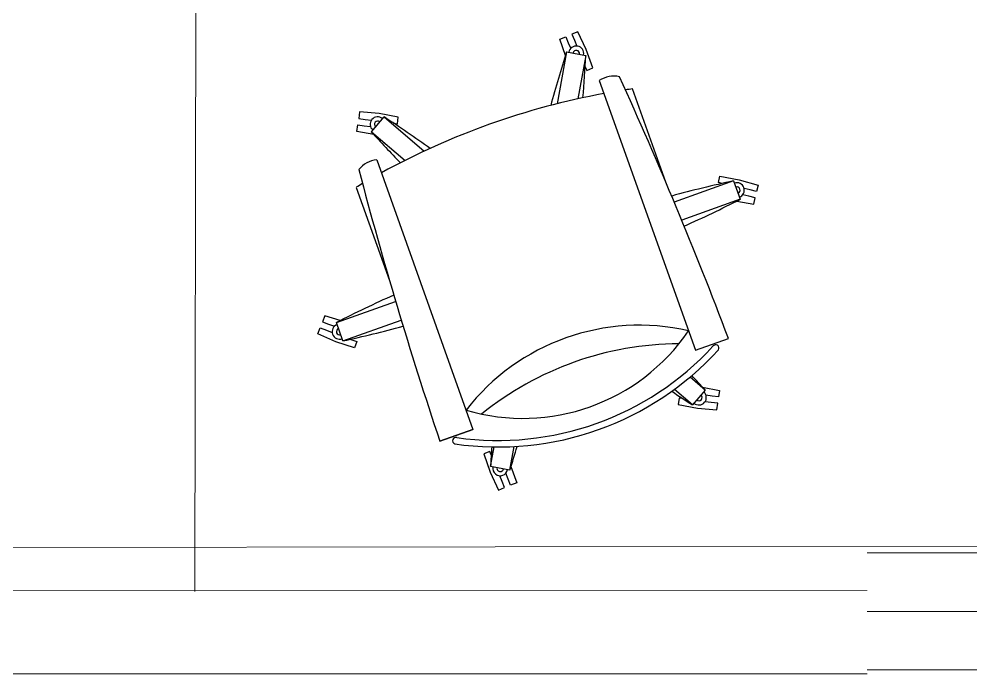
# Model space of a CAD drawing. Header units: inches. Extents: x 164.3 to 247.9, y 15.6 to 56.7.
# Drawn here: x 237.135 to 238.338, y 48.424 to 49.259 of the extents above; entities that cross this region are included whole.
import ezdxf

# ---------------------------------------------------------------- set-up
doc = ezdxf.new("R2010")
doc.units = ezdxf.units.IN
doc.header["$MEASUREMENT"] = 0
doc.set_wipeout_variables(frame=1)
doc.layers.get('0').update_dxf_attribs({"lineweight": 0})
for name, color, linetype, lineweight in [('WALL 1 100', 250, 'Continuous', 9), ('окно', 7, 'Continuous', 9), ('провода', 1, 'Continuous', 5)]:
    doc.layers.add(name, color=color, linetype=linetype, lineweight=lineweight)

# ---------------------------------------------------------------- blocks, each defined once
blk = doc.blocks.new('*U37')
blk.add_wipeout([(-69.25, 69.81), (69.25, 69.81), (69.25, -5), (-69.25, -5)]).dxf.layer = 'окно'
at = {"layer": 'окно'}
for p, q in [((-69.25, 64.81), (69.25, 64.81)), ((-69.25, 32.41), (69.25, 32.41)), ((-69.25, 0), (69.25, 0))]:
    blk.add_line(p, q, dxfattribs=at)

msp = doc.modelspace()

# ---------------------------------------------------------------- linework, layer by layer
at = {"color": 7, "linetype": 'ByBlock', "lineweight": -2}
for p, q in [((237.8413, 49.2426), (237.8337, 49.2395)), ((237.8337, 49.2395), (237.8368, 49.2319)), ((237.8518, 49.2202), (237.8413, 49.2426)), ((237.8184, 49.2333), (237.826, 49.2364)), ((237.8256, 49.2128), (237.8184, 49.2333)), ((237.826, 49.2364), (237.8291, 49.2288)), ((237.8291, 49.2288), (237.8322, 49.2214)), ((237.8368, 49.2319), (237.8398, 49.2245)), ((237.827, 49.2173), (237.815, 49.1515)), ((237.827, 49.2173), (237.8514, 49.2128)), ((237.86, 49.1969), (237.8518, 49.2202)), ((237.8514, 49.2128), (237.8413, 49.1577)), ((237.8505, 49.1982), (237.8524, 49.1937)), ((237.8524, 49.1937), (237.86, 49.1969)), ((237.8683, 49.1812), (237.9899, 48.8401)), ((237.9524, 49.0527), (237.9105, 49.1704)), ((237.5654, 49.1412), (237.5642, 49.133)), ((237.5642, 49.133), (237.5724, 49.1319)), ((237.59, 49.1391), (237.5654, 49.1412)), ((237.5724, 49.1319), (237.5803, 49.1308)), ((237.5802, 49.1162), (237.5962, 49.135)), ((237.6143, 49.1345), (237.59, 49.1391)), ((237.5962, 49.135), (237.6471, 49.0917)), ((237.6132, 49.1263), (237.6143, 49.1345)), ((237.562, 49.1167), (237.5631, 49.1249)), ((237.5631, 49.1249), (237.5713, 49.1237)), ((237.5713, 49.1237), (237.5792, 49.1227)), ((237.6084, 49.127), (237.6132, 49.1263)), ((237.5833, 49.1127), (237.562, 49.1167)), ((237.5802, 49.1162), (237.6229, 49.0799)), ((237.587, 49.0809), (237.7086, 48.7398)), ((238.019, 49.052), (238.0209, 49.06)), ((238.0209, 49.06), (238.0452, 49.0556)), ((238.038, 49.054), (237.9631, 49.0273)), ((238.0237, 49.0509), (238.019, 49.052)), ((238.038, 49.054), (238.0463, 49.0308)), ((238.0452, 49.0556), (238.069, 49.0489)), ((238.069, 49.0489), (238.0672, 49.0409)), ((237.5612, 49.0459), (237.6032, 48.9282)), ((238.0573, 49.0347), (238.0496, 49.0365)), ((238.0592, 49.0427), (238.0514, 49.0445)), ((238.0653, 49.0328), (238.0573, 49.0347)), ((238.0672, 49.0409), (238.0592, 49.0427)), ((238.0463, 49.0308), (237.9726, 49.0045)), ((238.0421, 49.0286), (238.0635, 49.0248)), ((238.0635, 49.0248), (238.0653, 49.0328)), ((237.536, 48.8751), (237.6109, 48.9018)), ((237.5213, 48.8837), (237.5184, 48.876)), ((237.5407, 48.8775), (237.5213, 48.8837)), ((237.5443, 48.8518), (237.618, 48.8781)), ((237.5127, 48.8606), (237.5156, 48.8683)), ((237.5156, 48.8683), (237.5233, 48.8654)), ((237.5184, 48.876), (237.5262, 48.8731)), ((237.5262, 48.8731), (237.5336, 48.8703)), ((237.5443, 48.8518), (237.536, 48.8751)), ((237.5354, 48.8507), (237.5127, 48.8606)), ((237.5233, 48.8654), (237.5307, 48.8626)), ((237.9899, 48.8401), (238.0316, 48.855)), ((237.559, 48.8432), (237.5354, 48.8507)), ((237.5539, 48.8539), (237.5541, 48.8538)), ((237.5541, 48.8538), (237.5619, 48.851)), ((237.5619, 48.851), (237.559, 48.8432)), ((238.0022, 48.7897), (237.983, 48.806)), ((237.9861, 48.7709), (237.9632, 48.7904)), ((238.0022, 48.7897), (237.9861, 48.7709)), ((237.999, 48.7932), (238.0203, 48.7892)), ((238.011, 48.7821), (238.0032, 48.7832)), ((238.0192, 48.781), (238.011, 48.7821)), ((238.0203, 48.7892), (238.0192, 48.781)), ((237.9691, 48.7795), (237.968, 48.7714)), ((237.968, 48.7714), (237.9923, 48.7668)), ((237.9739, 48.7789), (237.9691, 48.7795)), ((238.0099, 48.774), (238.002, 48.775)), ((238.0181, 48.7729), (238.0099, 48.774)), ((238.017, 48.7647), (238.0181, 48.7729)), ((237.9923, 48.7668), (238.017, 48.7647)), ((237.7086, 48.7398), (237.6669, 48.7249)), ((237.6669, 48.7249), (237.7086, 48.7398)), ((237.73, 48.7121), (237.7223, 48.709)), ((237.7318, 48.7077), (237.73, 48.7121)), ((237.731, 48.693), (237.7355, 48.7178)), ((237.7553, 48.6886), (237.7607, 48.7183)), ((237.7223, 48.709), (237.7306, 48.6857)), ((237.7306, 48.6857), (237.741, 48.6633)), ((237.7553, 48.6886), (237.731, 48.693)), ((237.7567, 48.6931), (237.7639, 48.6726)), ((237.7456, 48.674), (237.7425, 48.6814)), ((237.7487, 48.6664), (237.7456, 48.674)), ((237.7532, 48.6771), (237.7502, 48.6845)), ((237.7563, 48.6695), (237.7532, 48.6771)), ((237.741, 48.6633), (237.7487, 48.6664)), ((237.7639, 48.6726), (237.7563, 48.6695))]:
    msp.add_line(p, q, dxfattribs=at)
for centre, radius, start, end in [((239.2319, 48.7654), 1.4758, 162.1683, 164.9157), ((237.8392, 49.2151), 0.00947, 349.6161, 169.6161), ((237.8392, 49.2151), 0.00412, 349.6161, 169.6161), ((236.3775, 49.2884), 1.4758, 354.973, 357.0639), ((237.8869, 49.1513), 0.0352, 78.6116, 121.7778), ((233.0467, 46.9725), 5.3285, 20.6879, 24.542), ((238.0452, 48.2401), 0.9401, 98.242, 98.7988), ((238.0452, 48.2401), 0.9401, 100.4758, 118.7563), ((237.5882, 49.1256), 0.00947, 49.6161, 229.6161), ((236.7938, 47.8964), 1.4758, 54.3164, 57.0639), ((237.5882, 49.1256), 0.00412, 49.6161, 229.6161), ((238.674, 50.1069), 1.4758, 222.1683, 224.2591), ((237.5916, 49.046), 0.0352, 97.4543, 140.6205), ((242.7187, 50.4196), 5.3285, 194.6902, 198.5443), ((238.0452, 48.2401), 0.9401, 120.4334, 120.9901), ((238.3491, 47.6114), 1.4758, 102.1683, 105.291), ((238.0422, 49.0424), 0.00947, 289.6161, 109.6161), ((238.0422, 49.0424), 0.00412, 289.6161, 109.6161), ((237.3749, 50.345), 1.4758, 294.0231, 297.0639), ((238.2075, 47.5609), 1.4758, 113.9411, 117.0639), ((237.5401, 48.8635), 0.00947, 109.6161, 289.6161), ((237.5401, 48.8635), 0.00412, 109.6161, 289.6161), ((237.2332, 50.2945), 1.4758, 282.1683, 285.2091), ((237.9189, 48.5946), 0.277, 76.9983, 142.2339), ((237.7716, 49.0079), 0.254, 253.6073, 325.6249), ((237.7403, 49.0955), 0.3696, 261.9089, 317.3233), ((237.9708, 48.4489), 0.3993, 90.255, 128.9772), ((238.0155, 48.8427), 0.00418, 328.3052, 146.689), ((237.7403, 49.0955), 0.3778, 261.6847, 317.5474), ((236.9083, 47.799), 1.4758, 42.1683, 43.1314), ((238.7885, 50.0095), 1.4758, 235.8479, 237.0639), ((237.9942, 48.7803), 0.00947, 229.6161, 49.6161), ((237.9942, 48.7803), 0.00412, 229.6161, 49.6161), ((237.6871, 48.7257), 0.00418, 72.5432, 250.927), ((239.2048, 48.6175), 1.4758, 176.1007, 177.0639), ((236.3504, 49.1405), 1.4758, 342.1683, 343.3842), ((237.7431, 48.6908), 0.00947, 169.6161, 349.6161), ((237.7431, 48.6908), 0.00412, 169.6161, 349.6161)]:
    msp.add_arc(centre, radius, start, end, dxfattribs=at)
at = {"layer": 'WALL 1 100', "color": 0}
msp.add_line((228.0342, 48.4311), (246.9032, 48.4311), dxfattribs=at)
at = {"layer": 'провода', "color": 1}
for p, q in [((237.359, 49.5895), (237.3572, 48.5351)), ((246.8114, 48.5343), (235.369, 48.5365))]:
    msp.add_line(p, q, dxfattribs=at)

# ---------------------------------------------------------------- next in the draw order: block references
at = {"layer": 'провода', "color": 7, "linetype": 'ByBlock', "lineweight": 0, "xscale": 0.002281724290510919, "yscale": 0.002281724290510919, "zscale": 0.002281724290510919, "rotation": 180}
msp.add_blockref('*U37', (238.365, 48.5837), dxfattribs=at)

# ---------------------------------------------------------------- next in the draw order: linework, layer by layer
at = {"layer": 'WALL 1 100', "color": 0}
msp.add_line((246.7227, 48.6033), (228.152, 48.5785), dxfattribs=at)

doc.saveas('drawing.dxf')
